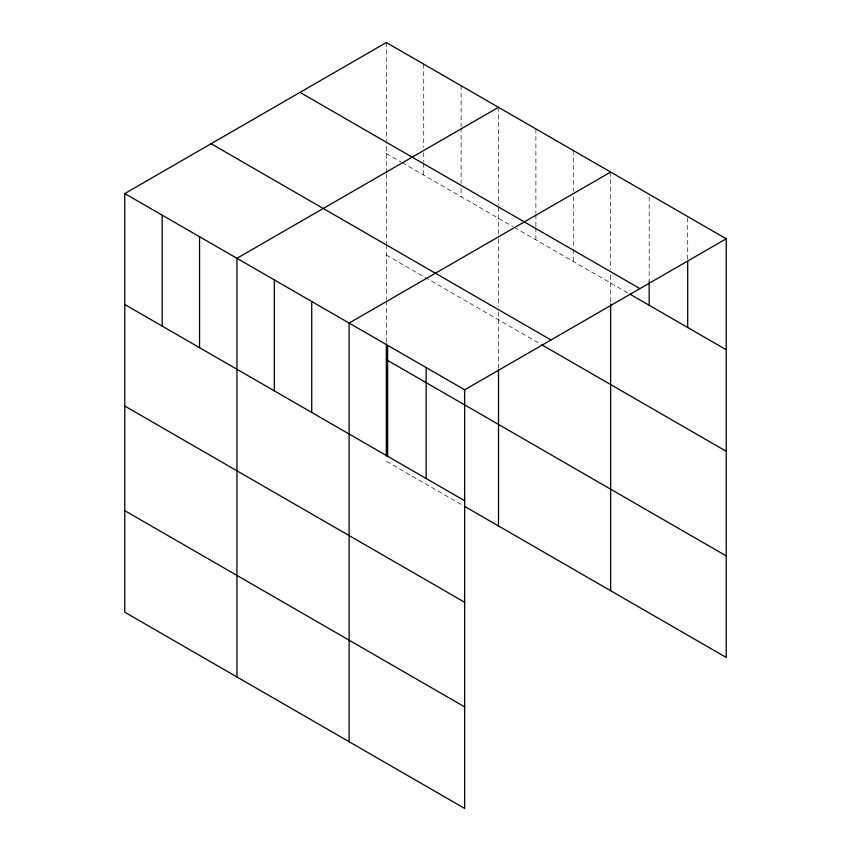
<?xml version="1.0" encoding="UTF-8"?>
<svg xmlns="http://www.w3.org/2000/svg" width="851" height="851" viewBox="0 0 851 851"><rect width="100%" height="100%" fill="white"/><g stroke="black" fill="none" stroke-linecap="round" stroke-linejoin="round"><path stroke-width="0.64" stroke-dasharray="4.25 3.19" d="M386.322 174.327L386.322 243.322M386.322 173.03L386.322 141.617M498.495 239.088L498.495 306.785M498.495 233.887L498.495 206.368M386.322 153.499L401.055 162.009M402.183 162.658L513.217 226.76M514.355 227.419L628.793 293.489M386.322 255.045L539.279 343.347M461.104 504.377L386.322 461.199L386.322 458.604M687.704 217.867L687.704 260.14M649.185 196.953L649.185 281.49M610.656 172.072L610.656 269.81M610.656 275.096L610.656 302.552M573.266 150.478L573.266 191.432M573.266 196.709L573.266 248.226M573.266 249.545L573.266 261.438M535.885 128.895L535.885 213.431M535.885 214.75L535.885 226.643M535.885 227.962L535.885 239.844M498.495 107.311L498.495 205.048M498.495 311.987L498.495 368.185M461.104 85.728L461.104 126.671M461.104 127.99L461.104 183.465M461.104 188.752L461.104 196.677M423.713 64.133L423.713 147.351M423.713 152.637L423.713 161.881M423.713 163.201L423.713 175.083M386.322 42.55L386.322 140.287M386.322 244.631L386.322 299.509M386.322 300.818L386.322 342.666"/><path stroke-width="1.28" d="M124.778 193.56L464.678 389.801L464.678 808.45L124.778 612.209L124.778 193.56L386.322 42.55L726.222 238.791L726.222 657.44L464.497 506.334M498.495 107.311L236.94 258.31L236.94 676.971M610.656 172.072L349.112 323.072L349.112 741.732M464.678 389.801L726.222 238.791M300.009 92.387L639.92 288.627M629.921 294.138L726.222 349.74M211.08 143.723L550.991 339.964M541.544 344.655L726.222 451.285M386.322 359.665L726.222 555.905M124.778 304.509L464.678 500.75M124.778 406.044L464.678 602.285M124.778 510.664L464.678 706.904M687.704 261.459L687.704 327.497M649.185 281.49L649.185 305.264M610.656 303.85L610.656 590.722M498.495 369.494L498.495 525.961M426.149 367.558L426.149 478.507M387.63 345.315L387.63 456.264M386.322 343.974L386.322 455.998M311.721 301.488L311.721 412.437M274.33 279.905L274.33 390.854M199.549 236.727L199.549 347.676M162.158 215.143L162.158 326.093"/></g></svg>
